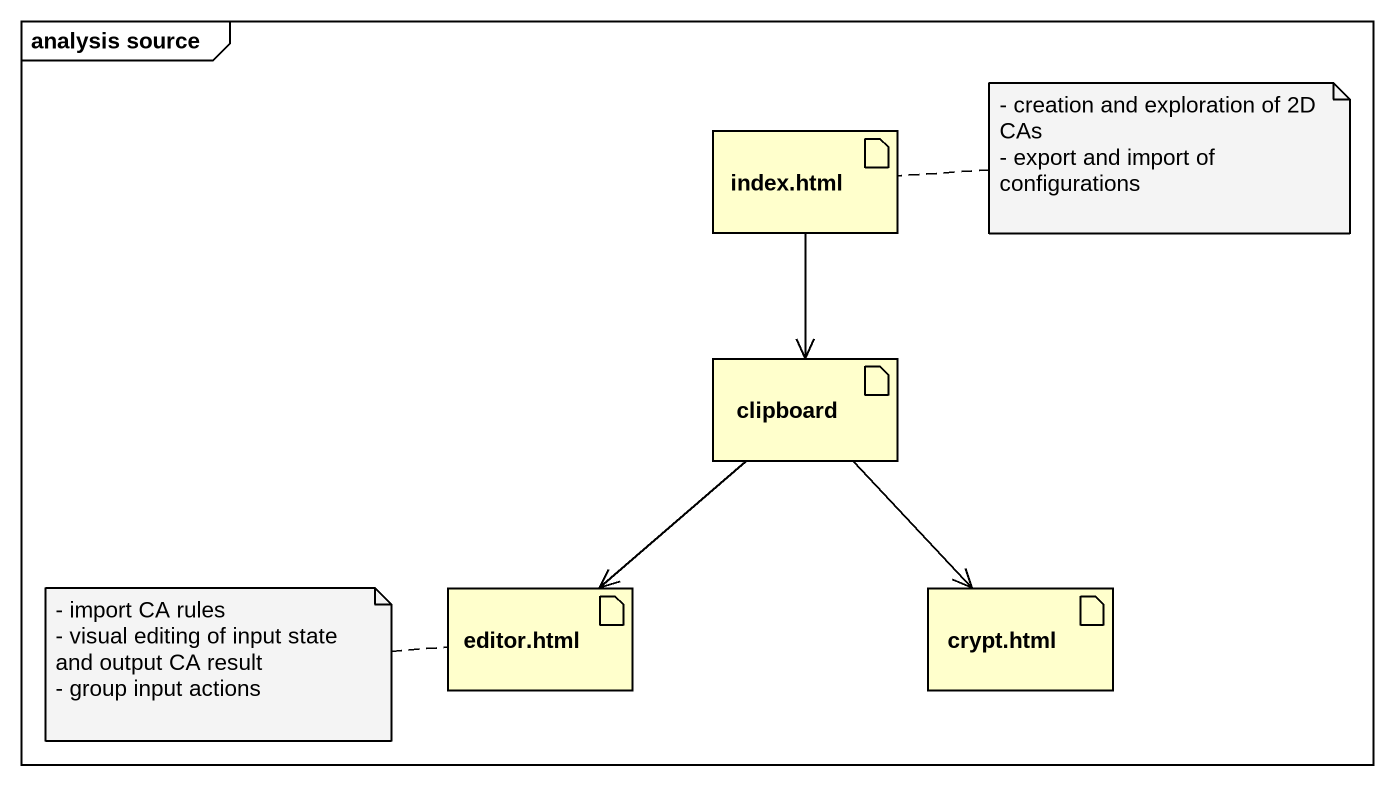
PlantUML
@startuml
mainframe analysis source
artifact "index.html" as index_html
artifact clipboard
artifact "editor.html" as editor_html
artifact "crypt.html" as crypt_html
index_html --> clipboard
clipboard --> editor_html
clipboard --> crypt_html
note right of index_html
  - creation and exploration of 2D CAs
  - export and import of configurations
end note
note left of editor_html
  - import CA rules
  - visual editing of input state and output CA result
  - group input actions
end note
@enduml
